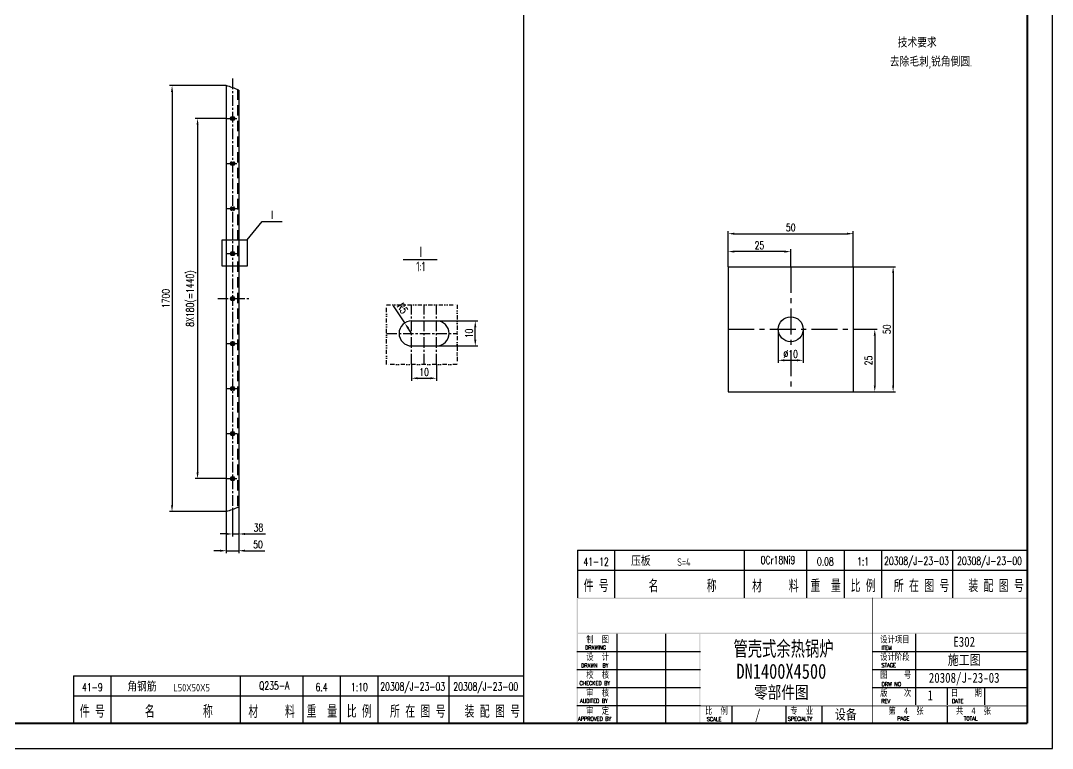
# Model space of a CAD drawing. Extents: x -28112 to -2231, y -2720 to 15724.
# Drawn here: x -21682 to -15492, y -2720 to 1646 of the extents above; entities that cross this region are included whole.
import ezdxf
from ezdxf.enums import TextEntityAlignment as Align

# ---------------------------------------------------------------- set-up
doc = ezdxf.new("R2010")
doc.units = 0
doc.header["$LTSCALE"] = 250
doc.header["$MEASUREMENT"] = 0
for name, pattern in [('CENTER', [2, 1.25, -0.25, 0.25, -0.25]), ('DASHED', [0.75, 0.5, -0.25]), ('DIVIDE', [1.25, 0.5, -0.25, 0, -0.25, 0, -0.25])]:
    doc.linetypes.add(name, pattern=pattern)
doc.layers.get('0').update_dxf_attribs({"linetype": 'CONTINUOUS'})
doc.layers.get('DEFPOINTS').update_dxf_attribs({"linetype": 'CONTINUOUS'})
for name, color, linetype in [('1', 7, 'CONTINUOUS'), ('2', 1, 'CONTINUOUS'), ('6', 2, 'DIVIDE'), ('66666', 1, 'CONTINUOUS')]:
    doc.layers.add(name, color=color, linetype=linetype)
doc.styles.add('HZ', font='isocp.shx', dxfattribs={"width": 0.75, "bigfont": 'hztxt.shx'})
doc.styles.add('ROMANC', font='romanc')
doc.styles.get("Standard").update_dxf_attribs({"font": 'txt.shx', "width": 0.75})
doc.styles.add('STYLE1', font='SimSun.ttf', dxfattribs={"width": 0.8})
doc.dimstyles.new('STANDARD$0', dxfattribs={"dimscale": 15, "dimtxt": 3, "dimasz": 2.5, "dimexe": 1, "dimexo": 0, "dimgap": 1, "dimtad": 1, "dimdec": 0, "dimzin": 0, "dimdsep": 46, "dimtxsty": 'Standard', "dimcen": 0.09, "dimclrd": 7, "dimclre": 7, "dimclrt": 7, "dimadec": 0, "dimazin": 0, "dimtfac": 1, "dimtdec": 0, "dimtmove": 0, "dimatfit": 2, "dimfxl": 0, "dimtolj": 1, "dimtzin": 0, "dimarcsym": 0})
doc.dimstyles.new('STANDARD$4', dxfattribs={"dimscale": 15, "dimtxt": 3, "dimasz": 2.5, "dimexe": 1, "dimexo": 0, "dimgap": 1, "dimtad": 1, "dimdec": 0, "dimzin": 0, "dimdsep": 46, "dimtxsty": 'Standard', "dimcen": 0.09, "dimclrd": 7, "dimclre": 7, "dimclrt": 7, "dimadec": 0, "dimazin": 0, "dimtfac": 1, "dimtdec": 0, "dimtmove": 0, "dimatfit": 2, "dimfxl": 0, "dimtolj": 1, "dimtzin": 0, "dimarcsym": 0})

# ---------------------------------------------------------------- blocks, each defined once
blk = doc.blocks.new('*D389')
at = {"color": 7, "linetype": 'ByBlock'}
for p, q in [((-19919.1, 1351.7), (-20259.3, 1351.7)), ((-20244.3, 1314.2), (-20244.3, -1165.9)), ((-19919.1, -1203.4), (-20259.3, -1203.4))]:
    blk.add_line(p, q, dxfattribs=at)
for points in [[(-20250.6, 1314.2), (-20238.1, 1314.2), (-20244.3, 1351.7)], [(-20250.6, -1165.9), (-20238.1, -1165.9), (-20244.3, -1203.4)]]:
    blk.add_solid(points, dxfattribs=at)
at = {"layer": 'DEFPOINTS', "color": 0, "linetype": 'ByBlock'}
for p in [(-19919.1, 1351.7), (-20244.3, -1203.4), (-19919.1, -1203.4)]:
    blk.add_point(p, dxfattribs=at)
at = {"color": 7, "linetype": 'ByBlock', "insert": (-20281.8, 74.1), "char_height": 45, "attachment_point": 5, "rotation": 90}
blk.add_mtext('\\A1;1700', dxfattribs=at)
blk = doc.blocks.new('*D390')
at = {"color": 7, "linetype": 'ByBlock'}
for p, q in [((-19919.1, 1154.1), (-20106.2, 1154.1)), ((-20091.2, 1116.6), (-20091.2, -968.4)), ((-19919.1, -1005.9), (-20106.2, -1005.9))]:
    blk.add_line(p, q, dxfattribs=at)
for points in [[(-20097.5, 1116.6), (-20085, 1116.6), (-20091.2, 1154.1)], [(-20097.5, -968.4), (-20085, -968.4), (-20091.2, -1005.9)]]:
    blk.add_solid(points, dxfattribs=at)
at = {"layer": 'DEFPOINTS', "color": 0, "linetype": 'ByBlock'}
for p in [(-19919.1, 1154.1), (-20091.2, -1005.9), (-19919.1, -1005.9)]:
    blk.add_point(p, dxfattribs=at)
at = {"color": 7, "linetype": 'ByBlock', "insert": (-20128.7, 74.1), "char_height": 45, "attachment_point": 5, "rotation": 90}
blk.add_mtext('\\A1;8X180(=1440)', dxfattribs=at)
blk = doc.blocks.new('*D392')
at = {"color": 7, "linetype": 'ByBlock'}
for p, q in [((-19187.1, -155.6), (-18939.7, -155.6)), ((-18954.7, -268.1), (-18954.7, -193.1)), ((-19187.1, -305.6), (-18939.7, -305.6))]:
    blk.add_line(p, q, dxfattribs=at)
for points in [[(-18961, -193.1), (-18948.5, -193.1), (-18954.7, -155.6)], [(-18961, -268.1), (-18948.5, -268.1), (-18954.7, -305.6)]]:
    blk.add_solid(points, dxfattribs=at)
at = {"layer": 'DEFPOINTS', "color": 0, "linetype": 'ByBlock'}
for p in [(-19187.1, -155.6), (-18954.7, -155.6), (-19187.1, -305.6)]:
    blk.add_point(p, dxfattribs=at)
at = {"color": 7, "linetype": 'ByBlock', "insert": (-18992.2, -230.6), "char_height": 45, "attachment_point": 5, "rotation": 90}
blk.add_mtext('\\A1;10', dxfattribs=at)
blk = doc.blocks.new('*D391')
at = {"color": 7, "linetype": 'ByBlock'}
for p, q in [((-19337.1, -416.2), (-19337.1, -514.6)), ((-19187.1, -416.2), (-19187.1, -514.6)), ((-19299.6, -499.6), (-19224.6, -499.6))]:
    blk.add_line(p, q, dxfattribs=at)
for points in [[(-19299.6, -493.3), (-19299.6, -505.8), (-19337.1, -499.6)], [(-19224.6, -493.3), (-19224.6, -505.8), (-19187.1, -499.6)]]:
    blk.add_solid(points, dxfattribs=at)
at = {"layer": 'DEFPOINTS', "color": 0, "linetype": 'ByBlock'}
for p in [(-19337.1, -416.2), (-19187.1, -416.2), (-19187.1, -499.6)]:
    blk.add_point(p, dxfattribs=at)
at = {"color": 7, "linetype": 'ByBlock', "insert": (-19262.1, -462.1), "char_height": 45, "attachment_point": 5}
blk.add_mtext('\\A1;10', dxfattribs=at)
blk = doc.blocks.new('*D393')
at = {"color": 7, "linetype": 'ByBlock'}
for p, q in [((-19378.3, -167.9), (-19446.2, -64.5)), ((-19337.1, -230.6), (-19357.7, -199.2))]:
    blk.add_line(p, q, dxfattribs=at)
blk.add_solid([(-19352.4, -195.8), (-19362.9, -202.7), (-19378.3, -167.9)], dxfattribs=at)
at = {"layer": 'DEFPOINTS', "color": 0, "linetype": 'ByBlock'}
for p in [(-19378.3, -167.9), (-19337.1, -230.6)]:
    blk.add_point(p, dxfattribs=at)
at = {"color": 7, "linetype": 'ByBlock', "insert": (-19391.2, -79.9), "char_height": 45, "attachment_point": 5, "rotation": 303.31563}
blk.add_mtext('\\A1;R5', dxfattribs=at)
blk = doc.blocks.new('*D394')
at = {"color": 7, "linetype": 'ByBlock'}
for p, q in [((-20448.8, -1298.9), (-20448.8, -1549.2)), ((-20373.8, -1272.2), (-20373.8, -1549.2)), ((-20486.3, -1534.2), (-20523.8, -1534.2)), ((-20448.8, -1534.2), (-20373.8, -1534.2)), ((-20336.3, -1534.2), (-20218.2, -1534.2))]:
    blk.add_line(p, q, dxfattribs=at)
for points in [[(-20486.3, -1528), (-20486.3, -1540.5), (-20448.8, -1534.2)], [(-20336.3, -1528), (-20336.3, -1540.5), (-20373.8, -1534.2)]]:
    blk.add_solid(points, dxfattribs=at)
at = {"layer": 'DEFPOINTS', "color": 0, "linetype": 'ByBlock'}
for p in [(-20448.8, -1298.9), (-20373.8, -1272.2), (-20373.8, -1534.2)]:
    blk.add_point(p, dxfattribs=at)
at = {"color": 7, "linetype": 'ByBlock', "insert": (-20258.5, -1496.7), "char_height": 45, "attachment_point": 5}
blk.add_mtext('\\A1;50', dxfattribs=at)
blk = doc.blocks.new('*D395')
at = {"color": 7, "linetype": 'ByBlock'}
for p, q in [((-20411.3, -1286.2), (-20411.3, -1448.7)), ((-20373.8, -1272.2), (-20373.8, -1448.7)), ((-20448.8, -1433.7), (-20486.3, -1433.7)), ((-20411.3, -1433.7), (-20373.8, -1433.7)), ((-20336.3, -1433.7), (-20212.5, -1433.7))]:
    blk.add_line(p, q, dxfattribs=at)
for points in [[(-20448.8, -1427.4), (-20448.8, -1439.9), (-20411.3, -1433.7)], [(-20336.3, -1427.4), (-20336.3, -1439.9), (-20373.8, -1433.7)]]:
    blk.add_solid(points, dxfattribs=at)
at = {"layer": 'DEFPOINTS', "color": 0, "linetype": 'ByBlock'}
for p in [(-20411.3, -1286.2), (-20373.8, -1272.2), (-20373.8, -1433.7)]:
    blk.add_point(p, dxfattribs=at)
at = {"color": 7, "linetype": 'ByBlock', "insert": (-20255.7, -1396.2), "char_height": 45, "attachment_point": 5}
blk.add_mtext('\\A1;38', dxfattribs=at)
blk = doc.blocks.new('*D400')
at = {"color": 7, "linetype": 'ByBlock'}
for p, q in [((-23346.8, -205.6), (-23346.8, -406.8)), ((-23196.8, -205.6), (-23196.8, -406.8)), ((-23309.3, -391.8), (-23234.3, -391.8))]:
    blk.add_line(p, q, dxfattribs=at)
for points in [[(-23309.3, -385.5), (-23309.3, -398), (-23346.8, -391.8)], [(-23234.3, -385.5), (-23234.3, -398), (-23196.8, -391.8)]]:
    blk.add_solid(points, dxfattribs=at)
at = {"layer": 'DEFPOINTS', "color": 0, "linetype": 'ByBlock'}
for p in [(-23346.8, -205.6), (-23196.8, -205.6), (-23196.8, -391.8)]:
    blk.add_point(p, dxfattribs=at)
at = {"color": 7, "linetype": 'ByBlock', "insert": (-23271.8, -354.3), "char_height": 45, "attachment_point": 5}
blk.add_mtext('\\A1;∅10', dxfattribs=at)
blk = doc.blocks.new('*D399')
at = {"color": 7, "linetype": 'ByBlock'}
for p, q in [((-22896.8, -205.6), (-22752.3, -205.6)), ((-22767.3, -243.1), (-22767.3, -543.1)), ((-22896.8, -580.6), (-22752.3, -580.6))]:
    blk.add_line(p, q, dxfattribs=at)
for points in [[(-22773.5, -243.1), (-22761, -243.1), (-22767.3, -205.6)], [(-22773.5, -543.1), (-22761, -543.1), (-22767.3, -580.6)]]:
    blk.add_solid(points, dxfattribs=at)
at = {"layer": 'DEFPOINTS', "color": 0, "linetype": 'ByBlock'}
for p in [(-22896.8, -205.6), (-22896.8, -580.6), (-22767.3, -580.6)]:
    blk.add_point(p, dxfattribs=at)
at = {"color": 7, "linetype": 'ByBlock', "insert": (-22804.8, -393.1), "char_height": 45, "attachment_point": 5, "rotation": 90}
blk.add_mtext('\\A1;25', dxfattribs=at)
blk = doc.blocks.new('*D398')
at = {"color": 7, "linetype": 'ByBlock'}
for p, q in [((-22896.8, 169.4), (-22642.1, 169.4)), ((-22657.1, 131.9), (-22657.1, -543.1)), ((-22896.8, -580.6), (-22642.1, -580.6))]:
    blk.add_line(p, q, dxfattribs=at)
for points in [[(-22663.3, 131.9), (-22650.8, 131.9), (-22657.1, 169.4)], [(-22663.3, -543.1), (-22650.8, -543.1), (-22657.1, -580.6)]]:
    blk.add_solid(points, dxfattribs=at)
at = {"layer": 'DEFPOINTS', "color": 0, "linetype": 'ByBlock'}
for p in [(-22896.8, 169.4), (-22896.8, -580.6), (-22657.1, -580.6)]:
    blk.add_point(p, dxfattribs=at)
at = {"color": 7, "linetype": 'ByBlock', "insert": (-22694.6, -205.6), "char_height": 45, "attachment_point": 5, "rotation": 90}
blk.add_mtext('\\A1;50', dxfattribs=at)
blk = doc.blocks.new('*D396')
at = {"color": 7, "linetype": 'ByBlock'}
for p, q in [((-17437.2, 169.4), (-17437.2, 382.9)), ((-16687.2, 169.4), (-16687.2, 382.9)), ((-17399.7, 367.9), (-16724.7, 367.9))]:
    blk.add_line(p, q, dxfattribs=at)
for points in [[(-17399.7, 374.1), (-17399.7, 361.6), (-17437.2, 367.9)], [(-16724.7, 374.1), (-16724.7, 361.6), (-16687.2, 367.9)]]:
    blk.add_solid(points, dxfattribs=at)
at = {"layer": 'DEFPOINTS', "color": 0, "linetype": 'ByBlock'}
for p in [(-16687.2, 367.9), (-17437.2, 169.4), (-16687.2, 169.4)]:
    blk.add_point(p, dxfattribs=at)
at = {"color": 7, "linetype": 'ByBlock', "insert": (-17062.2, 405.4), "char_height": 45, "attachment_point": 5}
blk.add_mtext('\\A1;50', dxfattribs=at)
blk = doc.blocks.new('*D397')
at = {"color": 7, "linetype": 'ByBlock'}
for p, q in [((-17437.2, 169.4), (-17437.2, 275.4)), ((-17099.7, 260.4), (-17399.7, 260.4)), ((-17062.2, 169.4), (-17062.2, 275.4))]:
    blk.add_line(p, q, dxfattribs=at)
for points in [[(-17399.7, 266.6), (-17399.7, 254.1), (-17437.2, 260.4)], [(-17099.7, 266.6), (-17099.7, 254.1), (-17062.2, 260.4)]]:
    blk.add_solid(points, dxfattribs=at)
at = {"layer": 'DEFPOINTS', "color": 0, "linetype": 'ByBlock'}
for p in [(-17437.2, 260.4), (-17437.2, 169.4), (-17062.2, 169.4)]:
    blk.add_point(p, dxfattribs=at)
at = {"color": 7, "linetype": 'ByBlock', "insert": (-17249.7, 297.9), "char_height": 45, "attachment_point": 5}
blk.add_mtext('\\A1;25', dxfattribs=at)

msp = doc.modelspace()

# ---------------------------------------------------------------- linework, layer by layer
for p, q in [((-15492.3, -2719.9), (-15492.3, 6190.1)), ((-28107.3, -2719.9), (-15492.3, -2719.9))]:
    msp.add_line(p, q)
at = {"const_width": 13.5}
for points in [[(-15642.3, -2569.9), (-15642.3, 6040.1), (-27732.3, 6040.1), (-27732.3, -2569.9)], [(-27732.3, -2569.9), (-15642.3, -2569.9)]]:
    msp.add_lwpolyline(points, dxfattribs=at)
at = {"layer": '1', "color": 1}
for p, q in [((-18664.8, 6040.1), (-18664.8, -2569.9)), ((-17437.2, 169.4), (-17437.2, -580.6)), ((-17437.2, 169.4), (-16687.2, 169.4)), ((-16687.2, 169.4), (-16687.2, -580.6)), ((-19337.1, -155.6), (-19187.1, -155.6)), ((-19337.1, -305.6), (-19187.1, -305.6)), ((-17437.2, -580.6), (-16687.2, -580.6))]:
    msp.add_line(p, q, dxfattribs=at)
at = {"layer": '1', "color": 1, "linetype": 'ByBlock', "ltscale": 0.5}
for p, q in [((-20448.8, 1256.2), (-20448.8, -1298.9)), ((-20373.8, 1229.5), (-20373.8, -1272.2)), ((-20418.8, 1066.1), (-20403.8, 1066.1)), ((-20418.8, 1051.1), (-20403.8, 1051.1)), ((-20418.8, 796.1), (-20403.8, 796.1)), ((-20418.8, 781.1), (-20403.8, 781.1)), ((-20418.8, 526.1), (-20403.8, 526.1)), ((-20418.8, 511.1), (-20403.8, 511.1)), ((-20418.8, 256.1), (-20403.8, 256.1)), ((-20418.8, 241.1), (-20403.8, 241.1)), ((-20418.8, -13.9), (-20403.8, -13.9)), ((-20418.8, -28.9), (-20403.8, -28.9)), ((-20418.8, -283.9), (-20403.8, -283.9)), ((-20418.8, -298.9), (-20403.8, -298.9)), ((-20418.8, -553.9), (-20403.8, -553.9)), ((-20418.8, -568.9), (-20403.8, -568.9)), ((-20418.8, -823.9), (-20403.8, -823.9)), ((-20418.8, -838.9), (-20403.8, -838.9)), ((-20418.8, -1093.9), (-20403.8, -1093.9)), ((-20418.8, -1108.9), (-20403.8, -1108.9))]:
    msp.add_line(p, q, dxfattribs=at)
at = {"layer": '1', "color": 0, "linetype": 'CENTER', "ltscale": 0.2}
for p, q in [((-20411.3, 1298.2), (-20411.3, -1367.6)), ((-20448.8, 1058.6), (-20373.8, 1058.6)), ((-20418.8, 1070.8), (-20418.8, 1045.9)), ((-20403.8, 1070.8), (-20403.8, 1045.9)), ((-20448.8, 788.6), (-20373.8, 788.6)), ((-20418.8, 800.8), (-20418.8, 775.9)), ((-20403.8, 800.8), (-20403.8, 775.9)), ((-20448.8, 518.6), (-20373.8, 518.6)), ((-20418.8, 530.8), (-20418.8, 505.9)), ((-20403.8, 530.8), (-20403.8, 505.9)), ((-20448.8, 248.6), (-20373.8, 248.6)), ((-20418.8, 260.8), (-20418.8, 235.9)), ((-20403.8, 260.8), (-20403.8, 235.9)), ((-20500.2, -21.4), (-20313, -21.4)), ((-20418.8, -9.2), (-20418.8, -34.1)), ((-20403.8, -9.2), (-20403.8, -34.1)), ((-19337.1, -416.2), (-19337.1, -58.4)), ((-19262.1, -416.2), (-19262.1, -58.4)), ((-19187.1, -416.2), (-19187.1, -58.4)), ((-19487.6, -230.6), (-19063.5, -230.6)), ((-20448.8, -291.4), (-20373.8, -291.4)), ((-20418.8, -279.2), (-20418.8, -304.1)), ((-20403.8, -279.2), (-20403.8, -304.1)), ((-20418.8, -549.2), (-20418.8, -574.1)), ((-20403.8, -549.2), (-20403.8, -574.1)), ((-20448.8, -561.4), (-20373.8, -561.4)), ((-20448.8, -831.4), (-20373.8, -831.4)), ((-20418.8, -819.2), (-20418.8, -844.1)), ((-20403.8, -819.2), (-20403.8, -844.1)), ((-20448.8, -1101.4), (-20373.8, -1101.4)), ((-20418.8, -1089.2), (-20418.8, -1114.1)), ((-20403.8, -1089.2), (-20403.8, -1114.1))]:
    msp.add_line(p, q, dxfattribs=at)
at = {"layer": '1', "color": 0, "linetype": 'DASHED', "ltscale": 0.5}
msp.add_line((-20381.3, 1232.4), (-20381.3, -1275.1), dxfattribs=at)
at = {"layer": '1', "color": 0}
for p, q in [((-20324.3, 331.4), (-20233.1, 440.5)), ((-20233.1, 440.5), (-20113.1, 440.5))]:
    msp.add_line(p, q, dxfattribs=at)
at = {"layer": '1', "color": 0, "linetype": 'CENTER', "ltscale": 0.5}
for p, q in [((-17062.2, 169.4), (-17062.2, -580.6)), ((-17437.2, -205.6), (-16687.2, -205.6))]:
    msp.add_line(p, q, dxfattribs=at)
at = {"layer": '1'}
for p, q in [((-18117.3, -1816.5), (-18117.3, -1531.5)), ((-17340.2, -1816.5), (-17340.2, -1531.5)), ((-16965.2, -1816.5), (-16965.2, -1531.5)), ((-16740.2, -1816.5), (-16740.2, -1531.5)), ((-16515.2, -1816.5), (-16515.2, -1531.5)), ((-16089.6, -1816.5), (-16089.6, -1531.5)), ((-21139.8, -2569.9), (-21139.8, -2284.8)), ((-20362.7, -2569.9), (-20362.7, -2284.8)), ((-19987.7, -2569.9), (-19987.7, -2284.8)), ((-19762.7, -2569.9), (-19762.7, -2284.8)), ((-19537.7, -2569.9), (-19537.7, -2284.8)), ((-19112.1, -2569.9), (-19112.1, -2284.8))]:
    msp.add_line(p, q, dxfattribs=at)
at = {"layer": '1', "color": 0}
msp.add_lwpolyline([(-20472.9, 331.4), (-20324.3, 331.4), (-20324.3, 173.1), (-20472.9, 173.1)], close=True, dxfattribs=at)
at = {"layer": '1', "color": 0, "linetype": 'DIVIDE', "ltscale": 0.2}
msp.add_lwpolyline([(-19487.6, -416.2), (-19487.6, -58.4), (-19063.5, -58.4), (-19063.5, -416.2)], close=True, dxfattribs=at)
at = {"layer": '1', "color": 1}
msp.add_circle((-17062.2, -205.6), 75, dxfattribs=at)
at = {"layer": '1', "color": 1, "linetype": 'ByBlock', "ltscale": 0.5}
for centre, radius, start, end in [((-20861.3, -21.4), 1342.5, 68.70755, 72.10566), ((-20418.8, 1058.6), 7.5, 90, 270), ((-20403.8, 1058.6), 7.5, 270, 90), ((-20418.8, 788.6), 7.5, 90, 270), ((-20403.8, 788.6), 7.5, 270, 90), ((-20418.8, 518.6), 7.5, 90, 270), ((-20403.8, 518.6), 7.5, 270, 90), ((-20418.8, 248.6), 7.5, 90, 270), ((-20403.8, 248.6), 7.5, 270, 90), ((-20418.8, -21.4), 7.5, 90, 270), ((-20403.8, -21.4), 7.5, 270, 90), ((-20418.8, -291.4), 7.5, 90, 270), ((-20403.8, -291.4), 7.5, 270, 90), ((-20418.8, -561.4), 7.5, 90, 270), ((-20403.8, -561.4), 7.5, 270, 90), ((-20418.8, -831.4), 7.5, 90, 270), ((-20403.8, -831.4), 7.5, 270, 90), ((-20418.8, -1101.4), 7.5, 90, 270), ((-20403.8, -1101.4), 7.5, 270, 90), ((-20861.3, -21.4), 1342.5, 287.89434, 291.29245)]:
    msp.add_arc(centre, radius, start, end, dxfattribs=at)
at = {"layer": '1', "color": 1}
for centre, start, end in [((-19337.1, -230.6), 90, 270), ((-19187.1, -230.6), 270, 90)]:
    msp.add_arc(centre, 75, start, end, dxfattribs=at)
at = {"layer": '2'}
for p, q in [((-19387.2, 213.5), (-19183.1, 213.5)), ((-18342.3, -1531.5), (-15642.3, -1531.5)), ((-18342.3, -1531.5), (-15642.3, -1531.5)), ((-18342.3, -1531.5), (-18342.3, -1816.5)), ((-18340.7, -1531.5), (-15642.3, -1531.5)), ((-18342.3, -1651.5), (-15642.3, -1651.5)), ((-21364.8, -2284.8), (-21364.8, -2569.9)), ((-21364.8, -2284.9), (-18664.8, -2284.9)), ((-21364.8, -2284.9), (-18664.8, -2284.9)), ((-21363.2, -2284.9), (-18664.8, -2284.9)), ((-21364.8, -2404.9), (-18664.8, -2404.9))]:
    msp.add_line(p, q, dxfattribs=at)
at = {"layer": '6', "color": 7, "linetype": 'Continuous'}
for p, q in [((-18105.4, -2033.3), (-18105.4, -2569.9)), ((-17813.9, -2033.3), (-17813.9, -2569.9)), ((-16314.4, -2033.3), (-16314.4, -2458.8)), ((-18345.7, -2137.9), (-17603.9, -2137.9)), ((-16572.3, -2137.9), (-15642.3, -2137.9)), ((-18345.7, -2245.9), (-17603.9, -2245.9)), ((-16572.3, -2245.9), (-15642.3, -2245.9)), ((-18345.7, -2353.9), (-17603.9, -2353.9)), ((-16572.3, -2353.9), (-15642.3, -2353.9)), ((-16122.1, -2458.8), (-16122.1, -2353.9)), ((-15898.1, -2458.8), (-15898.1, -2353.9)), ((-18345.7, -2461.9), (-17603.9, -2461.9))]:
    msp.add_line(p, q, dxfattribs=at)
for points, const_width in [([(-16572.3, -2569.9), (-16572.3, -1816.5)], 4.5), ([(-17610.7, -2465.6), (-15642.3, -2465.6)], 3.75)]:
    msp.add_lwpolyline(points, dxfattribs=dict(at, const_width=const_width))
at = {"layer": '66666', "color": 7}
for p, q in [((-17413.9, -2569.9), (-17413.9, -2465.6)), ((-17089.8, -2569.9), (-17089.8, -2465.6)), ((-16873.4, -2569.9), (-16873.4, -2465.6)), ((-16122.3, -2569.9), (-16122.3, -2465.6))]:
    msp.add_line(p, q, dxfattribs=at)
at = {"layer": '66666', "color": 7, "const_width": 4.5}
for points in [[(-15642.3, -1816.5), (-15642.3, -2569.9)], [(-18345.7, -2569.9), (-15642.3, -2569.9)]]:
    msp.add_lwpolyline(points, dxfattribs=at)
at = {"layer": '66666', "color": 7}
for points in [[(-18345.7, -2569.9), (-18345.7, -1819.9), (-18338.9, -2569.9), (-18338.9, -1819.9)], [(-18342.3, -1816.5), (-15642.3, -1816.5), (-18342.3, -1823.3), (-15642.3, -1823.3)], [(-18342.3, -2026.5), (-15642.3, -2026.5), (-18342.3, -2033.3), (-15642.3, -2033.3)], [(-17610.7, -2569.9), (-17610.7, -2029.9), (-17603.9, -2569.9), (-17603.9, -2029.9)], [(-17610.7, -2458.8), (-15645.7, -2458.8), (-17610.7, -2465.6), (-15645.7, -2465.6)]]:
    msp.add_solid(points, dxfattribs=at)

# ---------------------------------------------------------------- texts
at = {"layer": '1', "style": 'HZ', "width": 0.75}
for s, height, p in [('技术要求', 60, (-16420.2, 1484.9)), ('去除毛刺,锐角倒圆.', 60, (-16467.8, 1370.6)), ('压板', 60, (-18019.7, -1625.1)), ('S=4', 45, (-17743, -1625.1)), ('角钢筋', 60, (-21042.2, -2378.5)), ('L50X50X5', 45, (-20765.5, -2378.5))]:
    msp.add_text(s, height=height, dxfattribs=at).set_placement(p)
at = {"layer": '1'}
for s, width, p in [('I', 0.75, (-20173.1, 481.9)), ('0.08', 0.7, (-16854.4, -1599)), ('1:1', 0.7, (-16627.7, -1599)), ('20308/J-23-03', 0.7, (-16307.3, -1599)), ('20308/J-23-00', 0.7, (-15869.3, -1599)), ('6.4', 0.7, (-19876.9, -2352.4)), ('1:10', 0.7, (-19650.2, -2352.4)), ('20308/J-23-03', 0.7, (-19329.8, -2352.4)), ('20308/J-23-00', 0.7, (-18891.8, -2352.4))]:
    msp.add_text(s, height=48, dxfattribs=dict(at, width=width)).set_placement(p, align=Align.MIDDLE)
for s, height, width, p in [('I', 60, 0.75, (-19282.3, 229.2)), ('41-12', 48, 0.7, (-18229.8, -1623.9)), ('0Cr18Ni9', 48, 0.7, (-17138.6, -1614.1)), ('41-9', 48, 0.7, (-21252.3, -2377.3)), ('Q235-A', 48, 0.7, (-20161.1, -2367.5))]:
    msp.add_text(s, height=height, dxfattribs=dict(at, width=width)).set_placement(p, align=Align.CENTER)
for s, height, style, width, p in [('1:1', 60, 'HZ', 0.75, (-19282.3, 140.8)), (' 管壳式余热锅炉', 90, 'STYLE1', 0.7, (-17126.7, -2166.4)), ('E302', 60, 'STYLE1', 0.8, (-16021.3, -2110.4)), ('施工图', 60, 'STYLE1', 0.8, (-16021.3, -2218.7)), ('DN1400X4500', 90, 'STYLE1', 0.8, (-17118.3, -2302.4)), ('20308/J-23-03', 60, 'STYLE1', 0.8, (-16021.3, -2326.4)), ('零部件图', 75, 'STYLE1', 0.8, (-17118.3, -2421.2)), ('1', 60, 'STYLE1', 0.8, (-16224.8, -2431.3)), ('/', 60, 'STYLE1', 0.8, (-17259.8, -2546.3)), ('设备', 60, 'STYLE1', 0.8, (-16731.2, -2546.3))]:
    msp.add_text(s, height=height, dxfattribs=dict(at, style=style, width=width)).set_placement(p, align=Align.CENTER)
at = {"layer": '1', "style": 'HZ', "width": 0.75}
for s, p in [('件 号', (-18229.8, -1741.5)), ('名         称', (-17710.9, -1741.5)), ('材     料', (-17154.1, -1742.9)), ('重  量', (-16852.7, -1741.5)), ('比 例', (-16627.7, -1741.5)), ('所 在 图 号', (-16277.1, -1741.5)), ('装 配 图 号', (-15829.8, -1741.5)), ('件 号', (-21252.3, -2494.9)), ('名         称', (-20733.4, -2494.9)), ('材     料', (-20176.6, -2496.3)), ('重  量', (-19875.2, -2494.9)), ('比 例', (-19650.2, -2494.9)), ('所 在 图 号', (-19299.6, -2494.9)), ('装 配 图 号', (-18852.3, -2494.9))]:
    msp.add_text(s, height=75, dxfattribs=at).set_placement(p, align=Align.MIDDLE)
at = {"layer": '6', "color": 7, "linetype": 'Continuous', "style": 'STYLE1', "width": 0.8}
for s, p in [('制  图', (-18289.1, -2085.4)), ('设计项目', (-16525.4, -2085.5)), ('设  计', (-18289.1, -2190)), ('设计阶段', (-16525.4, -2190.1)), ('校  核', (-18289.1, -2298)), ('图    号', (-16525.4, -2298.1)), ('审  核', (-18289.1, -2406)), ('版    次', (-16525.4, -2406.1)), ('日    期', (-16101.3, -2406.1)), ('审  定', (-18289.1, -2514)), ('比  例', (-17576.2, -2514)), ('专  业', (-17064.5, -2514)), ('第  4  张', (-16475.7, -2514)), ('共  4  张', (-16071, -2514))]:
    msp.add_text(s, height=39.27, dxfattribs=at).set_placement(p)
at = {"layer": '66666', "color": 7, "style": 'ROMANC', "width": 0.9}
for s, p in [('DRAWING', (-18295.7, -2127.2)), ('ITEM', (-16517.6, -2128.9)), ('DRAWN  BY', (-18319.7, -2234.7)), ('STAGE', (-16517.6, -2233.5)), ('CHECKED BY', (-18329.9, -2341.2)), ('DRW NO', (-16516.3, -2346.9)), ('AUDITED BY', (-18326.5, -2447.7)), ('REV', (-16518.9, -2448.2)), ('DATE', (-16094.9, -2448.2)), ('APPROVED BY', (-18338.5, -2554.6)), ('SCALE', (-17565.8, -2556.7)), ('SPECIALTY', (-17079.3, -2554.6)), ('PAGE', (-16422.9, -2553.1)), ('TOTAL', (-16023.6, -2553.1))]:
    msp.add_text(s, height=24, dxfattribs=at).set_placement(p)

# ---------------------------------------------------------------- dimensions: what is measured, and where the dimension line sits
at = {"layer": '1', "color": 0}
for base, p1, p2, text, picture, middle, set_off in [((-20774.1, -1298.9), (-20448.8, 1256.2), (-20448.8, -1298.9), '1700', '*D389', (-20811.6, -21.4), (-529.7, -95.5)), ((-20620.9, -1101.4), (-20448.8, 1058.6), (-20448.8, -1101.4), '8X180(=1440)', '*D390', (-20658.4, -21.4), (-529.7, -95.5)), ((-16447.5, -580.6), (-16687.2, 169.4), (-16687.2, -580.6), '50', '*D398', (-16485, -205.6), (6209.5, 0)), ((-16557.8, -580.6), (-16687.2, -205.6), (-16687.2, -580.6), '25', '*D399', (-16595.3, -393.1), (6209.5, 0))]:
    dim = msp.add_linear_dim(base=base, p1=p1, p2=p2, angle=90, text=text, dimstyle='STANDARD$0', dxfattribs=at)
    dim.commit()
    dim.dimension.update_dxf_attribs({"geometry": picture, "text_midpoint": middle, "insert": set_off})
for base, p1, p2, text, picture, middle in [((-16687.2, 367.9), (-17437.2, 169.4), (-16687.2, 169.4), '50', '*D396', (-17062.2, 405.4)), ((-17437.2, 260.4), (-17062.2, 169.4), (-17437.2, 169.4), '25', '*D397', (-17249.7, 297.9)), ((-20373.8, -1534.2), (-20448.8, -1298.9), (-20373.8, -1272.2), '50', '*D394', (-20258.5, -1496.7))]:
    dim = msp.add_linear_dim(base=base, p1=p1, p2=p2, text=text, dimstyle='STANDARD$0', dxfattribs=at)
    dim.commit()
    dim.dimension.update_dxf_attribs({"geometry": picture, "text_midpoint": middle})
dim = msp.add_radius_dim(center=(-19337.1, -230.6), mpoint=(-19378.3, -167.9), text='R5', dimstyle='STANDARD$4', dxfattribs=at)
dim.commit()
dim.dimension.update_dxf_attribs({"geometry": '*D393', "text_midpoint": (-19391.2, -79.9)})
for base, p1, p2, angle, picture, middle in [((-18954.7, -155.6), (-19187.1, -305.6), (-19187.1, -155.6), 90, '*D392', (-18992.2, -230.6)), ((-19187.1, -499.6), (-19337.1, -416.2), (-19187.1, -416.2), 180, '*D391', (-19262.1, -462.1))]:
    dim = msp.add_linear_dim(base=base, p1=p1, p2=p2, angle=angle, text='10', dimstyle='STANDARD$0', dxfattribs=at)
    dim.commit()
    dim.dimension.update_dxf_attribs({"geometry": picture, "text_midpoint": middle})
dim = msp.add_linear_dim(base=(-16987.2, -391.8), p1=(-17137.2, -205.6), p2=(-16987.2, -205.6), text='%%C10', dimstyle='STANDARD$0', dxfattribs=at)
dim.commit()
dim.dimension.update_dxf_attribs({"geometry": '*D400', "text_midpoint": (-17062.2, -354.3), "insert": (6209.5, 0)})
dim = msp.add_linear_dim(base=(-20373.7757795, -1433.6554624), p1=(-20411.2757795, -1286.1953264), p2=(-20373.7757795, -1272.2205554), dimstyle='STANDARD$0', dxfattribs=at)
dim.commit()
dim.dimension.update_dxf_attribs({"geometry": '*D395', "text_midpoint": (-20255.6507795, -1396.1554624)})

doc.saveas('drawing.dxf')
